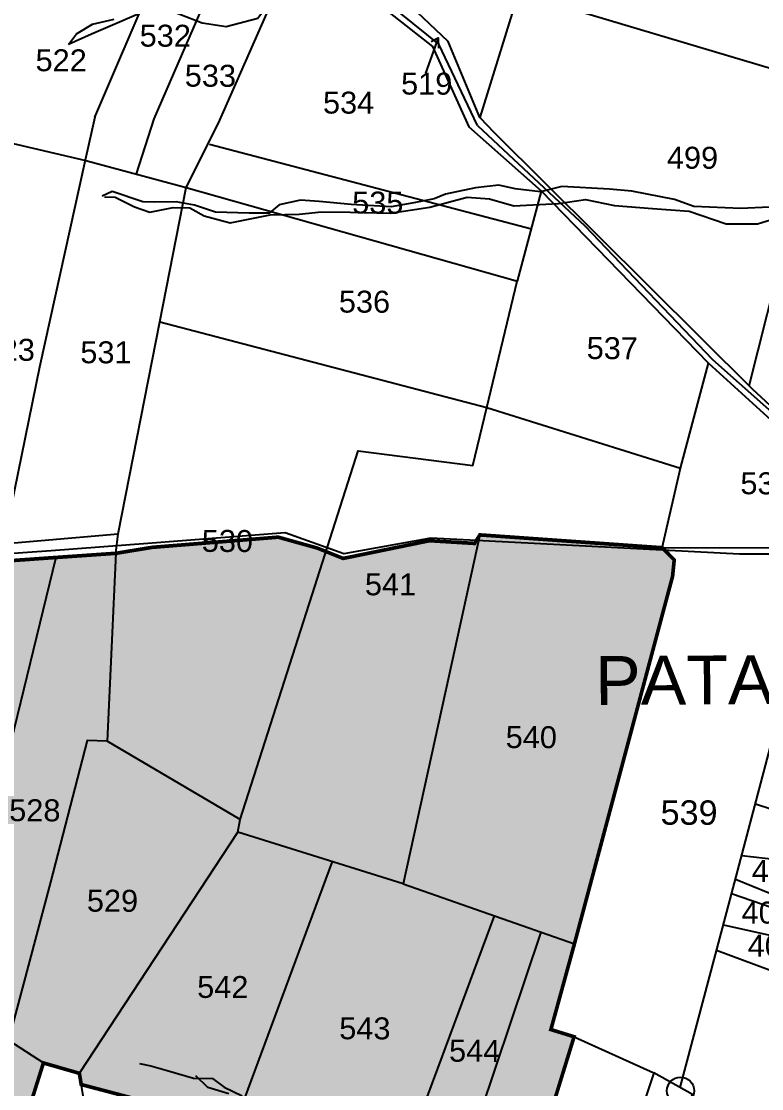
# Model space of a CAD drawing. Header units: inches. Extents: x 177544 to 239871, y 1610424 to 1630335.
# Drawn here: x 188341 to 188947, y 1621697 to 1622571 of the extents above; entities that cross this region are included whole.
import ezdxf

# ---------------------------------------------------------------- set-up
doc = ezdxf.new("R2010")
doc.units = ezdxf.units.IN
doc.header["$MEASUREMENT"] = 0
for name, color, linetype in [('BOUNDRY STONES', 240, 'Continuous'), ('PLOT', 7, 'Continuous'), ('PLOT NO', 7, 'Continuous'), ('PLOTS NO', 7, 'Continuous'), ('ROADS', 1, 'Continuous'), ('STREAMS', 4, 'Continuous'), ('wua1', 3, 'Continuous')]:
    doc.layers.add(name, color=color, linetype=linetype)
doc.styles.get("Standard").update_dxf_attribs({"font": 'arial.ttf'})

msp = doc.modelspace()

# ---------------------------------------------------------------- hatches: boundary and pattern name
at = {"layer": 'PLOTS NO', "true_color": 0x105689}
h = msp.add_hatch(color=146, dxfattribs=at)
h.dxf.hatch_style = 1
h.paths.add_polyline_path([(188238.85, 1621326.61), (188150.74, 1621395.54), (188103.15, 1621424.55), (188072.77, 1621452.23), (188039.08, 1621491.33), (188043.11, 1621533.78), (188011.66, 1621571.94), (187959.39, 1621597.33), (187927.4, 1621626.08), (187803.66, 1621738.79), (187830.03, 1621973.98), (187846.63, 1622068.64), (187912.38, 1622089.51), (187989.76, 1622101.1), (188150.33, 1622116.72), (188369.76, 1622132.24), (188418.74, 1622135.64), (188448.67, 1622140.54), (188551.69, 1622148.87), (188583.5, 1622139.99), (188604.88, 1622131.45), (188675.59, 1622145.98), (188712.46, 1622143.74), (188716.81, 1622150.73), (188866.14, 1622140.19), (188875.88, 1622130.22), (188874.55, 1622116.8), (188838.01, 1621979.91), (188794.17, 1621815.68), (188774.92, 1621745.56), (188793.92, 1621739.7), (188747.44, 1621588.85), (188695.67, 1621609.42), (188647.54, 1621619.81), (188603.42, 1621635.67), (188516.12, 1621667.34), (188390.46, 1621700.54), (188388.92, 1621709.73), (188359.49, 1621718.22), (188324.35, 1621606.43)])

# ---------------------------------------------------------------- linework, layer by layer
at = {"layer": 'BOUNDRY STONES', "color": 1}
msp.add_circle((188881.05, 1621695.43), 11.1, dxfattribs=at)
at = {"layer": 'PLOT'}
for points in [[(187768.74, 1623430.83), (187814.6, 1623382.47), (187902.57, 1623289.69), (187973.65, 1623219.17), (188056.84, 1623119.8), (188130.85, 1623036.92), (188218.63, 1622944.51), (188291.45, 1622847.82), (188339.16, 1622796.36), (188370.87, 1622770.45), (188435.87, 1622731.34), (188487.51, 1622696.34), (188524.93, 1622664.83), (188585.42, 1622623.71), (188678.07, 1622550.83), (188707.64, 1622485.04)], [(188792.42, 1622947.84), (188866.96, 1622935.34), (188819.15, 1622796.32), (188783.37, 1622694.24), (188746.79, 1622589.91), (188716.87, 1622492.71), (188690.89, 1622554.79), (188660.66, 1622583.49)], [(188401.66, 1622492.73), (188448.61, 1622602.65), (188487.51, 1622696.34)], [(188524.93, 1622664.83), (188449.76, 1622491.56)], [(188502.73, 1622487.86), (188567.8, 1622635.69)], [(188748.47, 1622594.7), (188994.13, 1622521.19), (189090.33, 1622492.4), (189113.82, 1622485.37)], [(188401.66, 1622492.73), (188393.61, 1622457.54), (188356.23, 1622288.02), (188326.68, 1622143.37)], [(188449.76, 1622491.56), (188435.32, 1622446.36)], [(188716.87, 1622492.71), (188728.46, 1622480.39)], [(187779.67, 1622058.17), (187858.99, 1622083.87), (187934.6, 1622103.55), (188044.56, 1622115.16), (188168.2, 1622129.65), (188420.6, 1622151.51), (188454.69, 1622325.14), (188476.33, 1622435.36), (188502.73, 1622487.86)], [(188247.6, 1622486.37), (188283.03, 1622478.36), (188325.48, 1622473.59), (188394.3, 1622457.35), (188476.33, 1622435.36), (188747.71, 1622358.45), (188767.14, 1622432.17), (188707.64, 1622485.04)], [(188728.46, 1622480.39), (188939.65, 1622270.25), (188997.81, 1622216.58), (189063.71, 1622137.31), (189089.31, 1622132.63), (189112.32, 1622127.75), (189205.25, 1622121.64), (189246.82, 1622110.41), (189280.02, 1622183.99), (189322.85, 1622283.86), (189352.01, 1622349.79), (189414.75, 1622470.29)], [(188937.13, 1622272.86), (188967.02, 1622390.65), (188988.11, 1622486.91)], [(188495.45, 1622470.87), (188759.03, 1622401.4)], [(188454.69, 1622325.14), (188722.55, 1622255.16), (188880.98, 1622205.51), (188904.01, 1622291.31), (188767.14, 1622432.17)], [(188520.64, 1621917.57), (188581.62, 1622108.35), (188617.1, 1622219.58), (188711.15, 1622207.67), (188722.55, 1622255.16), (188747.37, 1622358.55)], [(188904.01, 1622291.31), (188972.92, 1622228.67), (188990.04, 1622213.1), (189030.86, 1622157.05), (189044.57, 1622137.09), (189063.71, 1622137.31)], [(189044.57, 1622137.09), (188993.23, 1622139.75), (188866.14, 1622140.19), (188880.98, 1622205.51)], [(187777.6, 1622040.18), (187846.54, 1622069.59), (187912.38, 1622089.51), (187989.76, 1622101.1), (188160.84, 1622117.74), (188369.76, 1622132.24), (188418.74, 1622135.64), (188420.6, 1622151.51)], [(188866.14, 1622140.19), (188716.81, 1622150.73), (188691.4, 1622035.04), (188654.06, 1621865.05), (188518.55, 1621907.31)], [(188654.06, 1621865.05), (188794.17, 1621815.68), (188838.01, 1621979.91), (188874.55, 1622116.8), (188875.88, 1622130.22), (188866.14, 1622140.19)], [(188418.74, 1622135.64), (188411.8, 1621981.69), (188395.33, 1621982.43), (188365.39, 1621866.17), (188330.8, 1621736.84), (188098.77, 1621841.76), (188132.5, 1622013.82), (188150.33, 1622116.72)], [(188369.76, 1622132.24), (188329.96, 1621969.77), (188295.97, 1621813.05), (188280.62, 1621759.53)], [(188880.84, 1621698.05), (188918.96, 1621842.04), (188954.53, 1621976.4), (188957.8, 1622003.48), (188972.1, 1622058.23)], [(189112.29, 1622028.55), (189098.82, 1621976.74), (189096.19, 1621954.96), (189085.55, 1621956.25), (189084.99, 1621942.09), (189068.95, 1621946.25), (189065.22, 1621931.84), (189092.31, 1621926.11), (189087.4, 1621906.96), (189095.56, 1621904.87), (189087.65, 1621873.98), (189066.53, 1621792.02), (189057.2, 1621755.84), (188910.58, 1621810.38)], [(188330.8, 1621736.84), (188359.49, 1621718.22), (188388.92, 1621709.73), (188518.55, 1621907.31), (188520.64, 1621917.57), (188411.8, 1621981.69)], [(189089.74, 1621882.13), (188942.29, 1621930.16)], [(188959.25, 1621868.6), (188959.93, 1621884.56), (188931.11, 1621887.93)], [(188390.46, 1621700.54), (188516.12, 1621667.34), (188596.18, 1621883.1)], [(188926.02, 1621868.73), (188952.77, 1621857.97), (188965.45, 1621848.68), (188966.66, 1621856.99), (189075.15, 1621825.47)], [(188973.68, 1621786.91), (188989.49, 1621833.94), (188922.87, 1621856.84)], [(188916.15, 1621831.43), (188954.13, 1621822.86), (188961.27, 1621843.64)], [(188516.12, 1621667.34), (188603.42, 1621635.67), (188647.54, 1621619.81), (188682.31, 1621713.62), (188728.68, 1621838.75)], [(188766.77, 1621825.33), (188704.78, 1621640.77), (188695.67, 1621609.42), (188647.54, 1621619.81)], [(188695.67, 1621609.42), (188747.44, 1621588.85), (188793.92, 1621739.7), (188774.92, 1621745.56), (188794.17, 1621815.68)], [(188793.92, 1621739.7), (188859.31, 1621710.27), (188814.29, 1621575.62), (188747.44, 1621588.85)], [(188359.49, 1621718.22), (188272.94, 1621442.88), (188238.85, 1621326.61)], [(188266.59, 1621312.79), (188330.59, 1621505.99), (188352.48, 1621572.06), (188392, 1621691.36), (188388.92, 1621709.73)], [(188784.73, 1621369.17), (188859.96, 1621598.46), (188890.84, 1621692.37), (188859.31, 1621710.27)]]:
    msp.add_lwpolyline(points, dxfattribs=at)
at = {"layer": 'PLOT NO'}
for points in [[(188682.55, 1622557.96), (188672.15, 1622528.77)], [(188676.91, 1622554.9), (188682.55, 1622557.96), (188682.91, 1622549.49)]]:
    msp.add_lwpolyline(points, dxfattribs=at)
at = {"layer": 'ROADS'}
for points in [[(188714.78, 1622485.92), (188683.22, 1622552.55), (188589.44, 1622628.51), (188441.41, 1622736.37), (188363.52, 1622783.23), (188330.77, 1622809.37), (188303.97, 1622842.08), (188251.44, 1622910.18), (188217.78, 1622953.81), (188127.68, 1623048.43), (188051.42, 1623134.88), (187986.81, 1623213.52), (187915.16, 1623286.27), (187824.67, 1623384.67), (187772.21, 1623436.51)], [(188714.78, 1622485.92), (188802.81, 1622403.82), (188907.16, 1622294.26), (188996.91, 1622214.71), (189049.89, 1622144.56), (189056.52, 1622134.81), (189083.14, 1622131.15), (189099.74, 1622122.51), (189175.26, 1622117.97), (189242.3, 1622101.26), (189279.34, 1622086.08), (189385.97, 1622040.71), (189517.98, 1621981.83), (189618.25, 1621924.9), (189705.86, 1621879.75), (189814.07, 1621812.18), (189918.21, 1621757.27), (189995.14, 1621709.23), (190093.46, 1621649.74), (190159.87, 1621599.88)], [(189056.52, 1622134.81), (188929.38, 1622134.83), (188724.4, 1622145.65), (188676.56, 1622148.18), (188605.5, 1622135.24), (188557.27, 1622152.28), (188445.05, 1622143.68), (188365.93, 1622137.62), (188144.92, 1622122.1), (187936.47, 1622099.41), (187778.51, 1622048.12)]]:
    msp.add_lwpolyline(points, dxfattribs=at)
at = {"layer": 'STREAMS'}
for points in [[(188380.08, 1622552.65), (188398.74, 1622561.22), (188453, 1622584.44), (188489.45, 1622570.05), (188509.22, 1622567.24), (188535.01, 1622574.03), (188542.74, 1622584.44), (188557.95, 1622586.75), (188592.09, 1622587.96), (188608.43, 1622611.29), (188627.95, 1622621.11), (188684.37, 1622618.63), (188698.44, 1622629.8), (188725.99, 1622642.03), (188747.09, 1622659.65), (188757.28, 1622664.97), (188776.66, 1622665.12)], [(188380.04, 1622552.31), (188386.61, 1622561.07), (188399.62, 1622568.94), (188417.41, 1622573.11)]]:
    msp.add_lwpolyline(points, dxfattribs=at)
at = {"layer": 'STREAMS', "color": 4}
for points in [[(188953.64, 1622419.17), (188930.45, 1622418.18), (188892.05, 1622419.56), (188876.03, 1622425.46), (188841.26, 1622432.33), (188822.81, 1622433.88), (188783.99, 1622436.1), (188766.3, 1622431.78), (188745.81, 1622434.25), (188732.38, 1622437.16), (188713.26, 1622434.92), (188688.52, 1622429.86), (188679.34, 1622425.95), (188662.85, 1622422.78), (188644.3, 1622419.35), (188611.34, 1622421.44), (188585.28, 1622423.73), (188570.05, 1622424.92), (188552.37, 1622421.19), (188544.31, 1622414.32), (188527.88, 1622414.37), (188500.32, 1622414.94), (188483.13, 1622420.86), (188468.23, 1622423.51), (188450.03, 1622423.3), (188440.94, 1622423.48), (188415.83, 1622431.92), (188407.55, 1622428.28)], [(188409.56, 1622427.56), (188418.36, 1622427.38), (188434.03, 1622419.44), (188446.56, 1622415.08), (188465.7, 1622418.79), (188479.48, 1622418.51), (188491.09, 1622412.12), (188512.38, 1622406.4), (188545.08, 1622412.76), (188568.85, 1622413.44), (188587.08, 1622415.41), (188610.54, 1622414.93), (188643.68, 1622414.24), (188675.91, 1622419.26), (188706.29, 1622427.42), (188724.74, 1622425.87), (188744.57, 1622420.19), (188781.28, 1622422.07), (188803.35, 1622425.42), (188827.01, 1622420.54), (188858.06, 1622418.14), (188888.08, 1622415.96), (188918.37, 1622405.37), (188944.19, 1622405.43), (188965.44, 1622412.02)], [(188438.23, 1621717.85), (188447.5, 1621715.89), (188460.71, 1621712.08), (188482.29, 1621705.88), (188497.78, 1621705.56), (188507.38, 1621698.29), (188522.3, 1621691.34)], [(188511.31, 1621692.92), (188494.14, 1621698.14), (188484.15, 1621707.64)]]:
    msp.add_lwpolyline(points, dxfattribs=at)
at = {"layer": 'wua1', "const_width": 3}
for points in [[(188150.33, 1622116.72), (188369.76, 1622132.24), (188418.74, 1622135.64), (188448.67, 1622140.54), (188551.69, 1622148.87), (188583.5, 1622139.99), (188604.88, 1622131.45), (188675.59, 1622145.98), (188712.46, 1622143.74), (188716.81, 1622150.73), (188866.14, 1622140.19), (188875.88, 1622130.22), (188874.55, 1622116.8), (188838.01, 1621979.91), (188794.17, 1621815.68), (188774.92, 1621745.56), (188793.92, 1621739.7), (188747.44, 1621588.85)], [(188516.12, 1621667.34), (188390.46, 1621700.54), (188388.92, 1621709.73), (188359.49, 1621718.22), (188324.35, 1621606.43)]]:
    msp.add_lwpolyline(points, dxfattribs=at)

# ---------------------------------------------------------------- texts
at = {"layer": 'PLOT NO'}
for s, height, p in [('532', 18, (188438.23, 1622550.67)), ('522', 18, (188353.01, 1622530.52)), ('533', 18, (188475.17, 1622517.88)), ('519', 18, (188652.26, 1622511.41)), ('534', 18, (188588.31, 1622495.84)), ('499', 18, (188869.83, 1622450.73)), ('535', 18, (188612.21, 1622413.97)), ('536', 18, (188601.31, 1622332.83)), ('523', 18, (188310.53, 1622293.46)), ('531', 18, (188389.67, 1622291.34)), ('537', 18, (188804.19, 1622294.76)), ('538', 18, (188930.02, 1622184.06)), ('530', 18, (188489.09, 1622136.85)), ('541', 18, (188622.63, 1622101.29)), ('540', 18, (188737.88, 1621976.17)), ('528', 18, (188331.46, 1621916.28)), ('539', 20, (188864.71, 1621913.42)), ('404', 18, (188939.37, 1621866.59)), ('529', 18, (188395.03, 1621842.17)), ('401', 18, (188930.99, 1621832.46)), ('400', 18, (188935.99, 1621805.23)), ('542', 18, (188485.32, 1621771.54)), ('543', 18, (188601.62, 1621737.67)), ('544', 18, (188691.54, 1621719.28))]:
    msp.add_text(s, height=height, rotation=359.76838, dxfattribs=at).set_placement(p)
at = {"layer": 'PLOT NO', "color": 1}
msp.add_text('PATAPALLE', height=40, rotation=0.33573, dxfattribs=at).set_placement((188811.28, 1622011.38))

doc.saveas('drawing.dxf')
